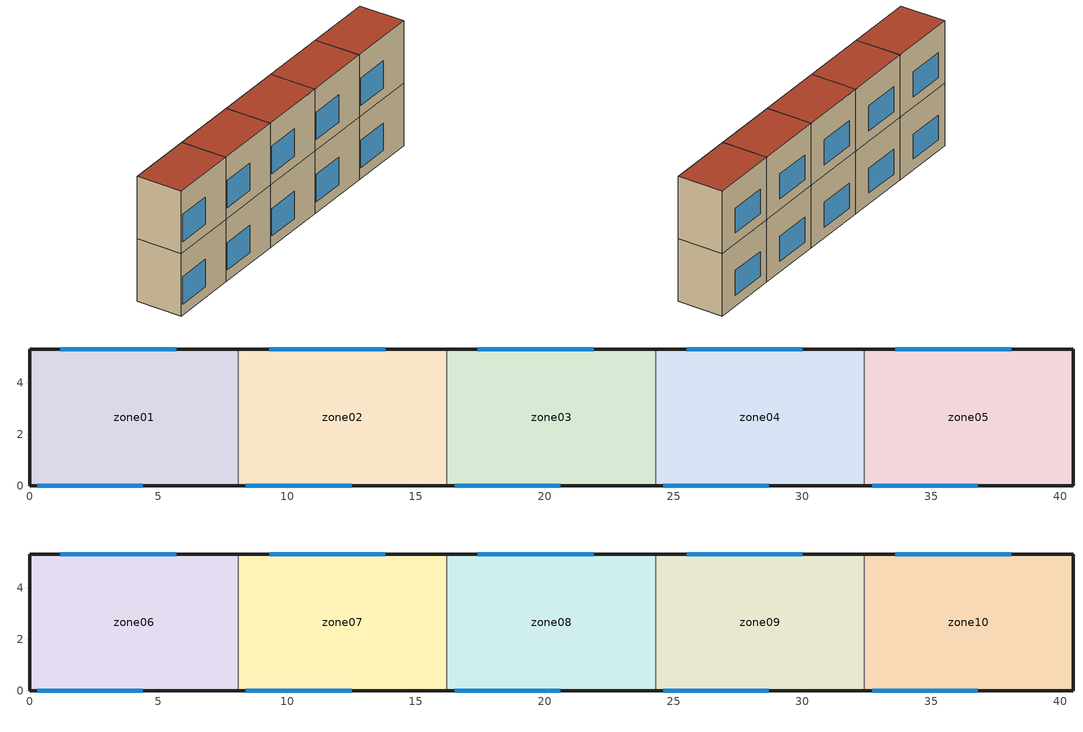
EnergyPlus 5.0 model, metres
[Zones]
zone01
 floor ground (GROUND_FLOOR): 8.1,5.3 8.1,0 0,0 0,5.3 z0
 wall outside (EXT_WALL): 8.1,5.3 0,5.3 0,0 8.1,0 z0:7.3
 wall to zone02 (ADJ_WALL): 8.1,0 8.1,5.3 z0:7.3
 window (EXT_WINDOW1): 0.3,0 4.4,0 z1.25:4.45; 5.7,5.3 1.2,5.3 z1.25:4.15
 ceiling to zone06 (ADJ_CEILING): 0,5.3 0,0 8.1,0 8.1,5.3 z7.3
zone02
 floor ground (GROUND_FLOOR): 16.2,5.3 16.2,0 8.1,0 8.1,5.3 z0
 wall outside (EXT_WALL): 16.2,5.3 8.1,5.3 / 8.1,0 16.2,0 z0:7.3
 wall to zone03 (ADJ_WALL): 16.2,0 16.2,5.3 z0:7.3
 wall to zone01 (ADJ_WALL): 8.1,5.3 8.1,0 z0:7.3
 window (EXT_WINDOW1): 8.4,0 12.5,0 z1.25:4.45; 13.8,5.3 9.3,5.3 z1.25:4.15
 ceiling to zone07 (ADJ_CEILING): 8.1,5.3 8.1,0 16.2,0 16.2,5.3 z7.3
zone03
 floor ground (GROUND_FLOOR): 24.3,5.3 24.3,0 16.2,0 16.2,5.3 z0
 wall outside (EXT_WALL): 24.3,5.3 16.2,5.3 / 16.2,0 24.3,0 z0:7.3
 wall to zone04 (ADJ_WALL): 24.3,0 24.3,5.3 z0:7.3
 wall to zone02 (ADJ_WALL): 16.2,5.3 16.2,0 z0:7.3
 window (EXT_WINDOW1): 16.5,0 20.6,0 z1.25:4.45; 21.9,5.3 17.4,5.3 z1.25:4.15
 ceiling to zone08 (ADJ_CEILING): 16.2,5.3 16.2,0 24.3,0 24.3,5.3 z7.3
zone04
 floor ground (GROUND_FLOOR): 32.4,5.3 32.4,0 24.3,0 24.3,5.3 z0
 wall outside (EXT_WALL): 32.4,5.3 24.3,5.3 / 24.3,0 32.4,0 z0:7.3
 wall to zone05 (ADJ_WALL): 32.4,0 32.4,5.3 z0:7.3
 wall to zone03 (ADJ_WALL): 24.3,5.3 24.3,0 z0:7.3
 window (EXT_WINDOW1): 24.6,0 28.7,0 z1.25:4.45; 30,5.3 25.5,5.3 z1.25:4.15
 ceiling to zone09 (ADJ_CEILING): 24.3,5.3 24.3,0 32.4,0 32.4,5.3 z7.3
zone05
 floor ground (GROUND_FLOOR): 40.5,5.3 40.5,0 32.4,0 32.4,5.3 z0
 wall outside (EXT_WALL): 32.4,0 40.5,0 40.5,5.3 32.4,5.3 z0:7.3
 wall to zone04 (ADJ_WALL): 32.4,5.3 32.4,0 z0:7.3
 window (EXT_WINDOW1): 32.7,0 36.8,0 z1.25:4.45; 38.1,5.3 33.6,5.3 z1.25:4.15
 ceiling to zone10 (ADJ_CEILING): 32.4,5.3 32.4,0 40.5,0 40.5,5.3 z7.3
zone06
 floor to zone01 (ADJ_CEILING): 8.1,5.3 8.1,0 0,0 0,5.3 z7.3
 wall outside (EXT_WALL): 8.1,5.3 0,5.3 0,0 8.1,0 z7.3:14.6
 wall to zone07 (ADJ_WALL): 8.1,0 8.1,5.3 z7.3:14.6
 window (EXT_WINDOW1): 0.3,0 4.4,0 z8.55:11.75; 5.7,5.3 1.2,5.3 z8.55:11.45
 roof outside (EXT_ROOF): 0,5.3 0,0 8.1,0 8.1,5.3 z14.6
zone07
 floor to zone02 (ADJ_CEILING): 16.2,5.3 16.2,0 8.1,0 8.1,5.3 z7.3
 wall outside (EXT_WALL): 16.2,5.3 8.1,5.3 / 8.1,0 16.2,0 z7.3:14.6
 wall to zone08 (ADJ_WALL): 16.2,0 16.2,5.3 z7.3:14.6
 wall to zone06 (ADJ_WALL): 8.1,5.3 8.1,0 z7.3:14.6
 window (EXT_WINDOW1): 8.4,0 12.5,0 z8.55:11.75; 13.8,5.3 9.3,5.3 z8.55:11.45
 roof outside (EXT_ROOF): 8.1,5.3 8.1,0 16.2,0 16.2,5.3 z14.6
zone08
 floor to zone03 (ADJ_CEILING): 24.3,5.3 24.3,0 16.2,0 16.2,5.3 z7.3
 wall outside (EXT_WALL): 24.3,5.3 16.2,5.3 / 16.2,0 24.3,0 z7.3:14.6
 wall to zone09 (ADJ_WALL): 24.3,0 24.3,5.3 z7.3:14.6
 wall to zone07 (ADJ_WALL): 16.2,5.3 16.2,0 z7.3:14.6
 window (EXT_WINDOW1): 16.5,0 20.6,0 z8.55:11.75; 21.9,5.3 17.4,5.3 z8.55:11.45
 roof outside (EXT_ROOF): 16.2,5.3 16.2,0 24.3,0 24.3,5.3 z14.6
zone09
 floor to zone04 (ADJ_CEILING): 32.4,5.3 32.4,0 24.3,0 24.3,5.3 z7.3
 wall outside (EXT_WALL): 32.4,5.3 24.3,5.3 / 24.3,0 32.4,0 z7.3:14.6
 wall to zone10 (ADJ_WALL): 32.4,0 32.4,5.3 z7.3:14.6
 wall to zone08 (ADJ_WALL): 24.3,5.3 24.3,0 z7.3:14.6
 window (EXT_WINDOW1): 24.6,0 28.7,0 z8.55:11.75; 30,5.3 25.5,5.3 z8.55:11.45
 roof outside (EXT_ROOF): 24.3,5.3 24.3,0 32.4,0 32.4,5.3 z14.6
zone10
 floor to zone05 (ADJ_CEILING): 40.5,5.3 40.5,0 32.4,0 32.4,5.3 z7.3
 wall outside (EXT_WALL): 32.4,0 40.5,0 40.5,5.3 32.4,5.3 z7.3:14.6
 wall to zone09 (ADJ_WALL): 32.4,5.3 32.4,0 z7.3:14.6
 window (EXT_WINDOW1): 32.7,0 36.8,0 z8.55:11.75; 38.1,5.3 33.6,5.3 z8.55:11.45
 roof outside (EXT_ROOF): 32.4,5.3 32.4,0 40.5,0 40.5,5.3 z14.6
[Building]
TRNSYS18: North Axis {deg}=0; Terrain=City; Loads Convergence Tolerance Value=0; Temperature Convergence Tolerance Value {deltaC}=0; Solar Distribution=FullInteriorAndExterior; Maximum Number of Warmup Days=0
[Site:Location]
not used: Latitude {deg}=0; Longitude {deg}=0; Time Zone {hr}=0; Elevation {m}=0
[Construction]
GROUND_FLOOR; EXT_WALL; EXT_ROOF; ADJ_WALL; ADJ_CEILING; EXT_WINDOW1: 
[WindowProperty:ShadingControl]
ESHADE=0; ISHADE=INPUT 1*MAX_ISHADE : SHADECNTRL=ISHADE_INTERNAL
[SurfaceProperty:OtherSideCoefficients]
BOUNDARY=IDENTICAL; BOUNDARY=INPUT 1*TBOUNDARY; BOUNDARY=INPUT 1*TBOUNDARY_2; BOUNDARY=INPUT 1*TBOUNDARY_3; BOUNDARY=INPUT 1*TGROUND; BOUNDARY=20; BOUNDARY=15
[Zone] Multiplier=1
zone01; zone02; zone03; zone04; zone05; zone06; zone07; zone08; zone09; zone10
